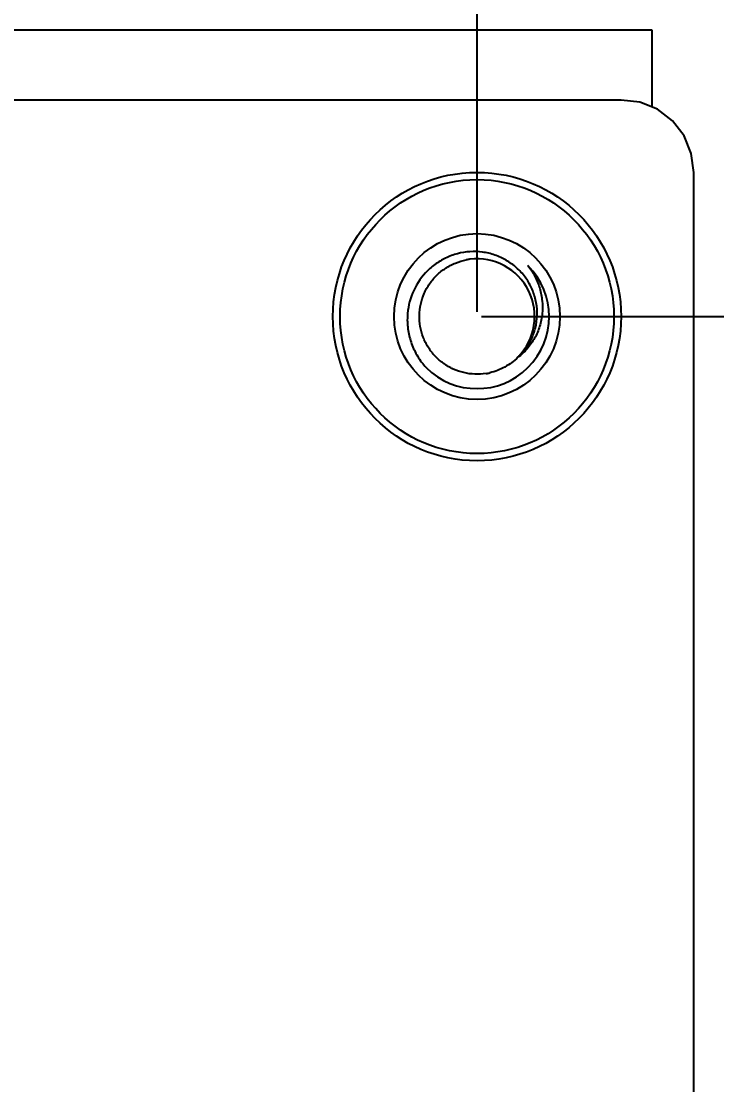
# Model space of a CAD drawing. Header units: inches. Extents: x 246 to 500, y -220 to -17.
# Drawn here: x 475.61 to 485.27, y -102.51 to -87.76 of the extents above; entities that cross this region are included whole.
import ezdxf

# ---------------------------------------------------------------- set-up
doc = ezdxf.new("R2010")
doc.units = ezdxf.units.IN
doc.header["$LTSCALE"] = 1.21
doc.header["$MEASUREMENT"] = 0
doc.header["$PDMODE"] = 3
doc.header["$PDSIZE"] = 0.3125
doc.layers.get('0').update_dxf_attribs({"linetype": 'CONTINUOUS'})
doc.layers.get('Defpoints').update_dxf_attribs({"linetype": 'CONTINUOUS'})
doc.layers.add('DIM', color=3, linetype='CONTINUOUS')
doc.styles.get("Standard").update_dxf_attribs({"font": 'txt', "width": 0.8})
doc.dimstyles.get("Standard").update_dxf_attribs({"dimtxt": 0.15625, "dimasz": 0.1875, "dimexe": 0.125, "dimexo": 0.0625, "dimgap": 0.09, "dimtad": 0, "dimtih": 1, "dimtoh": 1, "dimzin": 4, "dimdsep": 46, "dimtxsty": 'Standard', "dimblk": '_FILLED', "dimblk1": '_FILLED', "dimblk2": '_FILLED', "dimcen": 0.09, "dimazin": 1, "dimtp": 0.01, "dimtm": 0.01, "dimtfac": 1, "dimtofl": 0, "dimtmove": 0, "dimatfit": 3, "dimldrblk": '_FILLED', "dimfxl": 1, "dimtolj": 1, "dimtzin": 4, "dimarcsym": 0})

# ---------------------------------------------------------------- blocks, each defined once
blk = doc.blocks.new('_FILLED')
at = {"color": 0, "linetype": 'ByBlock'}
blk.add_solid([(0, 0), (-1, 0.1667), (-1, -0.1667)], dxfattribs=at)
blk = doc.blocks.new('*D53')
at = {"layer": 'Defpoints', "color": 0}
for p in [(481.94, -73.794), (433.44, -91.856), (481.94, -91.856)]:
    blk.add_point(p, dxfattribs=at)
at = {"layer": 'DIM', "color": 0, "lineweight": -2}
for p, q in [((433.44, -91.794), (433.44, -73.669)), ((481.94, -91.794), (481.94, -73.669)), ((435.44, -73.794), (454.533, -73.794)), ((479.94, -73.794), (460.846, -73.794))]:
    blk.add_line(p, q, dxfattribs=at)
at = {"layer": 'DIM', "color": 0, "lineweight": -2, "xscale": 2, "yscale": 2, "zscale": 2, "rotation": 180}
blk.add_blockref('_FILLED', (433.44, -73.794), dxfattribs=at)
at = {"layer": 'DIM', "color": 0, "lineweight": -2, "xscale": 2, "yscale": 2, "zscale": 2}
blk.add_blockref('_FILLED', (481.94, -73.794), dxfattribs=at)
at = {"layer": 'DIM', "color": 0, "insert": (457.69, -73.794), "char_height": 2, "attachment_point": 5}
blk.add_mtext('\\A1;48.50', dxfattribs=at)
blk = doc.blocks.new('*D55')
at = {"layer": 'Defpoints', "color": 0}
for p in [(481.94, -91.858), (481.94, -163.858), (496.469, -163.858)]:
    blk.add_point(p, dxfattribs=at)
at = {"layer": 'DIM', "color": 0, "lineweight": -2}
for p, q in [((482.003, -91.858), (496.594, -91.858)), ((496.469, -93.858), (496.469, -124.835)), ((496.469, -161.858), (496.469, -130.881)), ((482.003, -163.858), (496.594, -163.858))]:
    blk.add_line(p, q, dxfattribs=at)
at = {"layer": 'DIM', "color": 0, "lineweight": -2, "xscale": 2, "yscale": 2, "zscale": 2}
for p, rotation in [((496.469, -91.858), 90), ((496.469, -163.858), 270)]:
    blk.add_blockref('_FILLED', p, dxfattribs=dict(at, rotation=rotation))
at = {"layer": 'DIM', "color": 0, "insert": (496.469, -127.858), "char_height": 2, "attachment_point": 5, "rotation": 90}
blk.add_mtext('\\A1;72.00', dxfattribs=at)
blk = doc.blocks.new('*D56')
at = {"layer": 'Defpoints', "color": 0}
for p in [(481.94, -81.637), (496.469, -81.637), (481.94, -91.856)]:
    blk.add_point(p, dxfattribs=at)
at = {"layer": 'DIM', "color": 0, "lineweight": -2}
for p, q in [((482.002, -81.637), (496.594, -81.637)), ((496.469, -83.637), (496.469, -83.856)), ((496.469, -89.856), (496.469, -89.636)), ((482.002, -91.856), (496.594, -91.856))]:
    blk.add_line(p, q, dxfattribs=at)
at = {"layer": 'DIM', "color": 0, "lineweight": -2, "xscale": 2, "yscale": 2, "zscale": 2}
for p, rotation in [((496.469, -81.637), 90), ((496.469, -91.856), 270)]:
    blk.add_blockref('_FILLED', p, dxfattribs=dict(at, rotation=rotation))
at = {"layer": 'DIM', "color": 0, "insert": (496.469, -86.746), "char_height": 2, "attachment_point": 5, "rotation": 90}
blk.add_mtext('\\A1;10.22', dxfattribs=at)
blk = doc.blocks.new('*D60')
at = {"layer": 'Defpoints', "color": 0}
for p in [(481.94, -91.858), (457.69, -127.857), (492.101, -127.857)]:
    blk.add_point(p, dxfattribs=at)
at = {"layer": 'DIM', "color": 0, "lineweight": -2}
for p, q in [((482.003, -91.858), (492.226, -91.858)), ((492.101, -93.858), (492.101, -106.834)), ((492.101, -125.857), (492.101, -112.881)), ((457.752, -127.857), (492.226, -127.857))]:
    blk.add_line(p, q, dxfattribs=at)
at = {"layer": 'DIM', "color": 0, "lineweight": -2, "xscale": 2, "yscale": 2, "zscale": 2}
for p, rotation in [((492.101, -91.858), 90), ((492.101, -127.857), 270)]:
    blk.add_blockref('_FILLED', p, dxfattribs=dict(at, rotation=rotation))
at = {"layer": 'DIM', "color": 0, "insert": (492.101, -109.857), "char_height": 2, "attachment_point": 5, "rotation": 90}
blk.add_mtext('\\A1;36.00', dxfattribs=at)

msp = doc.modelspace()

# ---------------------------------------------------------------- linework, layer by layer
at = {"color": 7, "linetype": 'Continuous'}
for p, q in [((484.37, -87.889), (431.01, -87.889)), ((484.37, -88.954), (484.37, -87.889)), ((483.94, -88.859), (431.44, -88.85)), ((484.201, -88.884), (483.94, -88.859)), ((484.445, -88.985), (484.201, -88.884)), ((484.653, -89.145), (484.445, -88.985)), ((484.814, -89.354), (484.653, -89.145)), ((484.914, -89.598), (484.814, -89.354)), ((484.949, -89.859), (484.914, -89.598)), ((484.94, -165.859), (484.949, -89.859))]:
    msp.add_line(p, q, dxfattribs=at)
for radius in [2, 1.9, 1.15]:
    msp.add_circle((481.94, -91.859), radius, dxfattribs=at)
for centre, radius, start, end in [((481.94, -91.858), 0.799, 97.041, 100.9143), ((481.94, -91.859), 0.8, 315.539, 97.0457), ((481.94, -91.859), 1, 225, 45), ((481.941, -91.86), 0.799, 278.9757, 282.8536)]:
    msp.add_arc(centre, radius, start, end, dxfattribs=at)
for points, knots in [([(482.506, -92.424), (482.549, -92.385), (482.628, -92.297), (482.714, -92.144), (482.766, -91.975), (482.781, -91.8), (482.759, -91.625), (482.701, -91.458), (482.611, -91.307), (482.492, -91.177), (482.349, -91.073), (482.189, -91), (482.017, -90.96), (481.841, -90.954), (481.667, -90.982), (481.502, -91.042), (481.351, -91.133), (481.264, -91.212), (481.224, -91.254)], [0, 0, 0, 0, 0.062476, 0.124951, 0.187434, 0.24992, 0.31241, 0.374903, 0.437399, 0.499899, 0.562402, 0.624908, 0.687417, 0.749928, 0.812442, 0.874959, 0.937478, 1, 1, 1, 1]), ([(482.065, -92.649), (482.014, -92.657), (481.91, -92.663), (481.755, -92.642), (481.608, -92.592), (481.472, -92.514), (481.355, -92.411), (481.259, -92.288), (481.189, -92.148), (481.147, -91.998), (481.135, -91.842), (481.154, -91.687), (481.202, -91.538), (481.277, -91.402), (481.378, -91.282), (481.5, -91.185), (481.638, -91.112), (481.738, -91.083), (481.789, -91.073)], [0, 0, 0, 0, 0.062524, 0.125017, 0.187517, 0.250016, 0.312515, 0.375014, 0.437512, 0.500011, 0.562509, 0.625008, 0.687506, 0.750005, 0.812504, 0.875002, 0.937501, 1, 1, 1, 1]), ([(481.224, -91.254), (481.149, -91.336), (481.027, -91.527), (480.978, -91.748), (480.974, -91.859)], [0, 0, 0, 0, 0.499954, 1, 1, 1, 1]), ([(482.647, -91.152), (482.684, -91.199), (482.748, -91.299), (482.815, -91.466), (482.85, -91.642), (482.851, -91.821), (482.815, -91.997), (482.745, -92.162), (482.642, -92.309), (482.554, -92.39), (482.506, -92.424)], [0, 0, 0, 0, 0.125239, 0.250419, 0.375543, 0.5006, 0.625583, 0.750487, 0.875289, 1, 1, 1, 1]), ([(480.974, -91.859), (480.971, -91.923), (480.978, -92.052), (481.027, -92.24), (481.112, -92.415), (481.19, -92.518), (481.233, -92.566)], [0, 0, 0, 0, 0.249991, 0.499982, 0.74998, 1, 1, 1, 1])]:
    msp.add_open_spline(points, degree=3, knots=knots, dxfattribs=at)
msp.add_open_spline([(482.506, -92.424), (482.453, -92.477), (482.332, -92.568), (482.191, -92.622), (482.118, -92.639)], degree=3, dxfattribs=at)

# ---------------------------------------------------------------- dimensions: what is measured, and where the dimension line sits
at = {"layer": 'DIM'}
dim = msp.add_linear_dim(base=(481.94, -73.794), p1=(433.44, -91.856), p2=(481.94, -91.856), dimstyle='Standard', override={"dimtxt": 2, "dimasz": 2, "dimtih": 0, "dimtoh": 0, "dimzin": 0, "dimcen": 0.198, "dimadec": 0, "dimazin": 0, "dimtp": 0, "dimtm": 0, "dimtdec": 4, "dimtzin": 0}, dxfattribs=at)
dim.commit()
dim.dimension.update_dxf_attribs({"geometry": '*D53', "text_midpoint": (457.69, -73.794)})
for base, p1, p2, picture, middle in [((496.469, -81.637), (481.94, -91.856), (481.94, -81.637), '*D56', (496.469, -86.746)), ((492.101, -127.857), (481.94, -91.858), (457.69, -127.857), '*D60', (492.101, -109.857)), ((496.469, -163.858), (481.94, -91.858), (481.94, -163.858), '*D55', (496.469, -127.858))]:
    dim = msp.add_linear_dim(base=base, p1=p1, p2=p2, angle=90, dimstyle='Standard', override={"dimtxt": 2, "dimasz": 2, "dimtih": 0, "dimtoh": 0, "dimzin": 0, "dimcen": 0.198, "dimadec": 0, "dimazin": 0, "dimtp": 0, "dimtm": 0, "dimtdec": 4, "dimtzin": 0}, dxfattribs=at)
    dim.commit()
    dim.dimension.update_dxf_attribs({"geometry": picture, "text_midpoint": middle})

doc.saveas('drawing.dxf')
